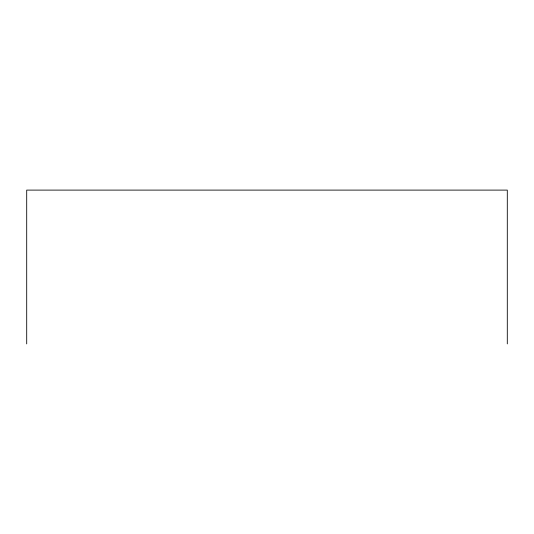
<?xml version="1.0" encoding="UTF-8"?>
<svg xmlns="http://www.w3.org/2000/svg" width="534" height="534" viewBox="0 0 534 534"><rect width="100%" height="100%" fill="white"/><g stroke="black" fill="none" stroke-linecap="round" stroke-linejoin="round"><path stroke-width="0.8" d="M507.3 343.896L507.3 190.104L26.7 190.104L26.7 343.896"/></g></svg>
